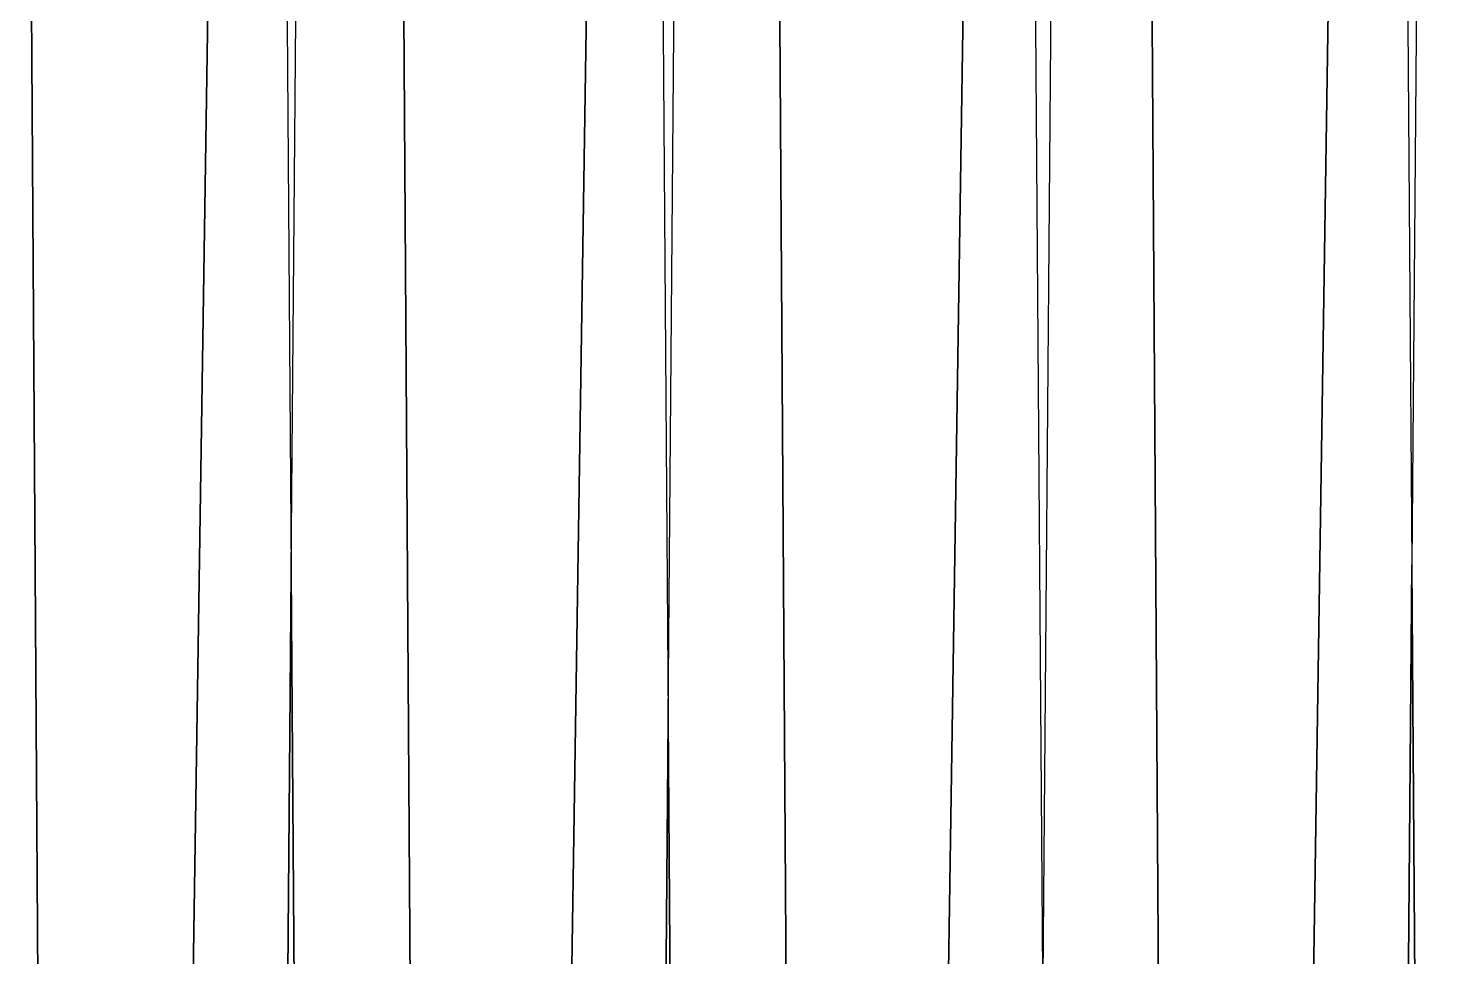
# Model space of a CAD drawing. Header units: millimetres. Extents: x 0 to 1881, y -1115 to 723.
# Drawn here: x 353.1 to 425.6, y -507.2 to -459.7 of the extents above; entities that cross this region are included whole.
import ezdxf

# ---------------------------------------------------------------- set-up
doc = ezdxf.new("R2010")
doc.units = ezdxf.units.MM
doc.layers.add('Blocks', color=7, linetype='Continuous')
doc.layers.add('Blocks$Inner', color=7, linetype='Continuous', lineweight=25, true_color=0x007f00)
doc.layers.add('Blocks$Outline', color=7, linetype='Continuous', lineweight=35, true_color=0xff3f3f)

# ---------------------------------------------------------------- blocks, each defined once
blk = doc.blocks.new('PK4 Lounge Chair Back')
at = {"layer": 'Blocks$Inner'}
for points in [[(354.1, 678.201), (354.004, 678.29), (353.911, 678.384), (353.821, 678.485), (353.734, 678.591), (353.651, 678.704), (353.571, 678.822), (353.495, 678.945), (353.424, 679.075), (353.356, 679.211), (353.293, 679.352), (353.234, 679.5), (353.179, 679.653), (353.13, 679.812), (353.085, 679.978), (355.032, 381.577)], [(359.023, 443.174), (362.587, 677.577)], [(403.788, 679.803), (403.878, 679.528), (403.929, 679.397), (403.983, 679.271), (404.04, 679.149), (404.101, 679.032), (404.165, 678.92), (404.232, 678.812), (404.302, 678.709), (404.375, 678.609), (404.912, 604.677), (406.53, 381.577)], [(404.912, 604.677), (405.521, 677.713)], [(373, 678.224), (372.907, 678.313), (372.818, 678.407), (372.732, 678.506), (372.648, 678.611), (372.569, 678.721), (372.492, 678.837), (372.42, 678.959), (372.35, 679.086), (372.286, 679.218), (372.225, 679.356), (372.168, 679.5), (372.116, 679.649), (374.061, 381.577)], [(378.34, 442.268), (381.919, 677.646)], [(391.594, 678.75), (391.521, 678.861), (391.453, 678.977), (391.387, 679.098), (391.325, 679.224), (393.267, 381.577), (393.41, 359.599), (396.448, 359.599), (394.627, 245.103), (394.157, 245.103), (390.725, 245.103)], [(410.21, 679.557), (410.276, 679.387), (410.347, 679.224), (412.289, 381.577), (412.433, 359.599), (415.108, 359.599), (413.287, 245.103), (413.18, 245.103), (409.826, 245.103), (409.966, 243.165), (410.536, 231.192), (410.538, 231.102), (414.778, 231.102), (415.058, 232.842), (415.48, 234.741), (416.485, 239.669), (417.32, 245.103)], [(385.21, 678.812), (385.28, 678.709), (385.352, 678.609), (385.777, 620.033), (384.137, 423.427), (383.439, 381.577), (387.507, 381.577), (385.777, 620.033), (386.26, 677.84)], [(423.398, 678.609), (423.766, 627.904), (422.07, 424.695)], [(396.778, 381.577), (397.612, 443.536), (401.172, 677.734)], [(415.108, 359.599), (415.438, 381.577), (416.272, 443.536), (419.83, 677.622), (419.68, 677.591), (419.529, 677.567), (419.379, 677.552), (419.228, 677.545), (419.079, 677.546), (418.93, 677.555), (418.782, 677.572), (418.636, 677.598), (418.492, 677.632), (418.349, 677.673), (418.209, 677.724), (418.072, 677.782), (417.937, 677.849), (417.806, 677.924), (417.678, 678.008), (417.554, 678.1)], [(424.341, 677.819), (424.183, 677.904), (423.766, 627.904), (425.553, 381.577), (421.351, 381.577)]]:
    blk.add_lwpolyline(points, dxfattribs=at)
blk.add_lwpolyline([(366.316, 678.694), (366.227, 678.825), (366.143, 678.964), (366.516, 627.541), (368.301, 381.577), (364.108, 381.577), (364.821, 424.333), (366.516, 627.541), (366.938, 678.062), (366.826, 678.15), (366.716, 678.245), (366.61, 678.347), (366.508, 678.455), (366.41, 678.571)], close=True, dxfattribs=at)
at = {"layer": 'Blocks$Outline'}
for points in [[(362.587, 677.577), (359.023, 443.174)], [(355.032, 381.577), (353.085, 679.978), (353.13, 679.812), (353.179, 679.653), (353.234, 679.5), (353.293, 679.352), (353.356, 679.211), (353.424, 679.075), (353.495, 678.945), (353.571, 678.822), (353.651, 678.704), (353.734, 678.591), (353.821, 678.485), (353.911, 678.384), (354.004, 678.29), (354.1, 678.201)], [(374.061, 381.577), (372.116, 679.649), (372.168, 679.5), (372.225, 679.356), (372.286, 679.218), (372.35, 679.086), (372.42, 678.959), (372.492, 678.837), (372.569, 678.721), (372.648, 678.611), (372.732, 678.506)], [(381.919, 677.646), (378.34, 442.268)], [(393.267, 381.577), (391.325, 679.224), (391.387, 679.098), (391.453, 678.977), (391.521, 678.861), (391.594, 678.75)], [(412.289, 381.577), (410.347, 679.224)], [(401.172, 677.734), (397.612, 443.536), (396.778, 381.577)], [(417.554, 678.1), (417.678, 678.008), (417.806, 677.924), (417.937, 677.849), (418.072, 677.782), (418.209, 677.724), (418.349, 677.673), (418.492, 677.632), (418.636, 677.598), (418.782, 677.572), (418.93, 677.555), (419.079, 677.546), (419.228, 677.545), (419.379, 677.552), (419.529, 677.567), (419.68, 677.591), (419.83, 677.622), (416.272, 443.536), (415.438, 381.577)], [(423.766, 627.904), (425.553, 381.577), (421.351, 381.577)], [(421.351, 381.577), (422.07, 424.695), (423.766, 627.904)]]:
    blk.add_lwpolyline(points, dxfattribs=at)
for points in [[(366.516, 627.541), (368.301, 381.577), (364.108, 381.577), (364.821, 424.333)], [(385.777, 620.033), (387.507, 381.577), (383.439, 381.577), (384.137, 423.427)]]:
    blk.add_lwpolyline(points, close=True, dxfattribs=at)

msp = doc.modelspace()

# ---------------------------------------------------------------- block references
at = {"layer": 'Blocks'}
msp.add_blockref('PK4 Lounge Chair Back', (0, -1115.029), dxfattribs=at)

doc.saveas('drawing.dxf')
